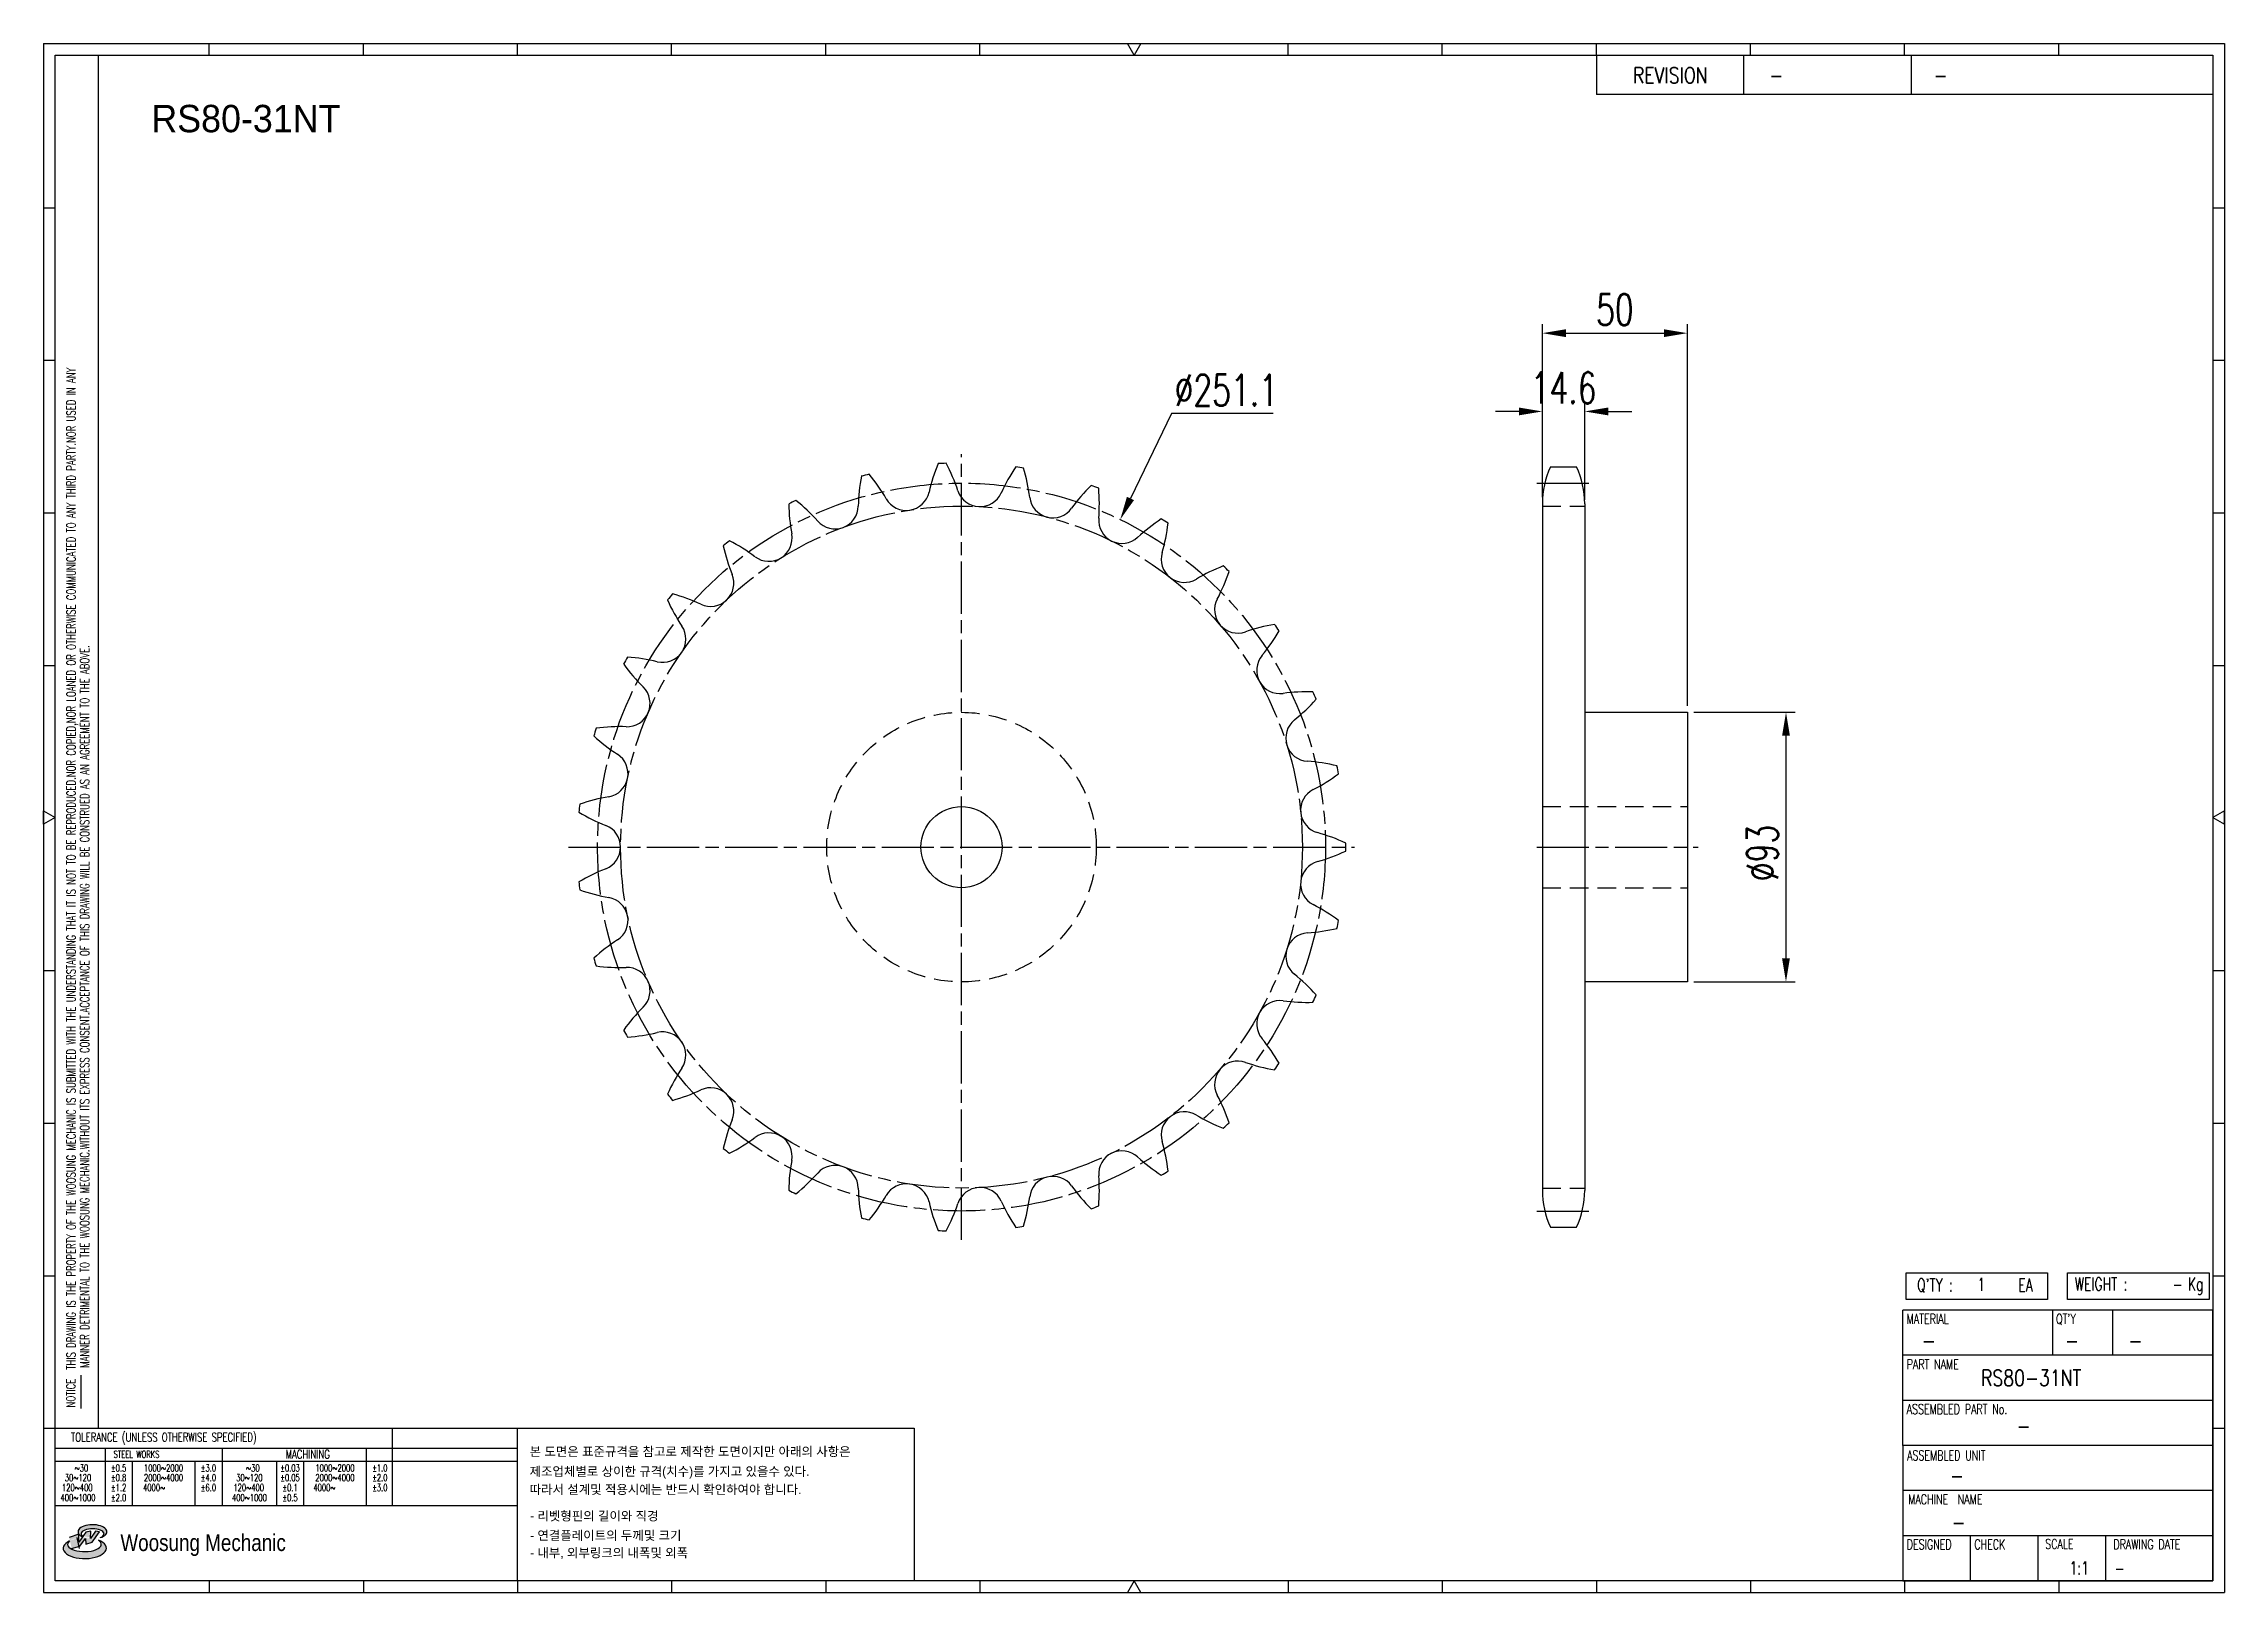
# Model space of a CAD drawing. Header units: millimetres. Extents: x 26966 to 27718, y 34 to 568.
import ezdxf
from ezdxf.enums import TextEntityAlignment as Align

# ---------------------------------------------------------------- set-up
doc = ezdxf.new("R2010")
doc.units = ezdxf.units.MM
for name, pattern in [('AM_ISO08W050', [18, 12, -1.5, 3, -1.5]), ('AM_ISO08W050x2', [9, 6, -0.75, 1.5, -0.75]), ('HIDDEN', [9.525, 6.35, -3.175])]:
    doc.linetypes.add(name, pattern=pattern)
doc.layers.get('Defpoints').update_dxf_attribs({"color": 80})
doc.layers.add('CL2', color=4, linetype='AM_ISO08W050', lineweight=25)
for name, color, linetype in [('HL', 2, 'HIDDEN'), ('LOGO', 7, 'Continuous'), ('S-DIM', 7, 'Continuous'), ('TITLE', 7, 'Continuous')]:
    doc.layers.add(name, color=color, linetype=linetype)
doc.styles.add('HAN', font='ROMANS.shx', dxfattribs={"width": 0.7, "bigfont": 'whgtxt.shx'})
doc.styles.add('HKD_ST2', font='romans.shx', dxfattribs={"width": 0.7, "height": 4, "bigfont": '@extfont2.shx'})
doc.styles.add('HSG', font='SIMPLEX.shx', dxfattribs={"width": 0.7, "bigfont": 'HSG.shx'})
doc.styles.add('MtXpl_', font='Gulim.ttf')
doc.styles.add('SLDTEXTSTYLE4', font='arial.ttf', dxfattribs={"width": 0.8})
doc.dimstyles.new('APP23', dxfattribs={"dimscale": 4.5, "dimtxt": 2.4, "dimasz": 1.8, "dimexe": 0.7, "dimexo": 0.5, "dimgap": 0.6, "dimtad": 1, "dimtoh": 1, "dimdec": 1, "dimrnd": 0.01, "dimzin": 9, "dimdsep": 46, "dimtxsty": 'HSG', "dimcen": 0, "dimclrd": 1, "dimclre": 1, "dimclrt": 256, "dimazin": 2, "dimtp": 1, "dimtm": 1, "dimtfac": 0.5, "dimtdec": 1, "dimtix": 1, "dimtofl": 0, "dimtmove": 0, "dimatfit": 3, "dimfxl": 0, "dimtvp": 1, "dimtolj": 2, "dimlwd": -1, "dimlwe": -1, "dimarcsym": 0})

# ---------------------------------------------------------------- blocks, each defined once
blk = doc.blocks.new('MASTER')
at = {"layer": 'LOGO'}
h = blk.add_hatch(color=10, dxfattribs=at)
h.paths.add_polyline_path([(1.544, 35.177), (1.554, 34.966), (1.779, 35.034), (2.054, 35.422), (1.908, 35.446), (1.728, 35.167), (1.741, 35.439), (1.547, 35.405), (1.292, 35.041), (1.295, 35.33), (0.943, 35.208), (1.03, 34.8), (1.336, 34.885)])
edge = h.paths.add_edge_path()
edge.add_ellipse((1.795, 35.421), major_axis=(-0.53, 0), ratio=0.487785, start_angle=122.36065, end_angle=403.39574)
edge.add_line((1.411, 35.244), (1.419, 35.261))
edge.add_ellipse((1.798, 35.344), major_axis=(-0.423, 0), ratio=0.444396, start_angle=131.58977, end_angle=386.19408, ccw=False)
edge = h.paths.add_edge_path()
edge.add_ellipse((1.512, 34.815), major_axis=(-0.793, 0), ratio=0.480113, start_angle=314.67633, end_angle=590.85213)
edge.add_ellipse((1.501, 34.958), major_axis=(-0.62, 0), ratio=0.43311, start_angle=331.7024, end_angle=574.42495, ccw=False)
at = {"color": 140}
for p, q in [((0, 90.118), (80.15, 90.118)), ((0, 90.118), (0, 33.191)), ((80.15, 90.118), (80.15, 33.191)), ((57.068, 89.693), (57.068, 88.246)), ((62.47, 89.693), (62.47, 88.246)), ((68.635, 89.693), (68.635, 88.246)), ((79.725, 88.246), (57.068, 88.246)), ((68.449, 43.961), (68.449, 44.936)), ((68.449, 44.936), (73.654, 44.936)), ((73.654, 44.936), (73.654, 43.961)), ((74.39, 43.961), (74.39, 44.936)), ((74.39, 44.936), (79.595, 44.936)), ((79.595, 44.936), (79.595, 43.961)), ((68.336, 38.59), (68.336, 43.563)), ((79.725, 43.563), (68.336, 43.563)), ((73.654, 43.961), (68.449, 43.961)), ((73.827, 43.563), (73.827, 41.905)), ((79.595, 43.961), (74.39, 43.961)), ((76.037, 43.563), (76.037, 41.905)), ((79.725, 38.59), (79.725, 43.563)), ((79.725, 41.905), (68.336, 41.905)), ((79.725, 40.248), (68.336, 40.248)), ((68.336, 38.59), (68.336, 33.616)), ((79.725, 38.59), (68.336, 38.59)), ((79.725, 33.616), (79.725, 38.59)), ((79.725, 36.932), (68.336, 36.932)), ((79.725, 35.274), (68.336, 35.274)), ((70.822, 33.616), (70.822, 35.274)), ((73.309, 33.616), (73.309, 35.274)), ((75.796, 33.616), (75.796, 35.274)), ((0, 33.191), (80.15, 33.191)), ((68.336, 33.616), (79.725, 33.616))]:
    blk.add_line(p, q, dxfattribs=at)
for p, q in [((6.089, 89.693), (6.089, 90.118)), ((11.753, 89.693), (11.753, 90.118)), ((17.418, 89.693), (17.418, 90.118)), ((23.082, 89.693), (23.082, 90.118)), ((28.746, 89.693), (28.746, 90.118)), ((34.411, 89.693), (34.411, 90.118)), ((45.739, 89.693), (45.739, 90.118)), ((51.404, 89.693), (51.404, 90.118)), ((57.068, 89.693), (57.068, 90.118)), ((62.732, 89.693), (62.732, 90.118)), ((68.397, 89.693), (68.397, 90.118)), ((74.061, 89.693), (74.061, 90.118)), ((0, 84.085), (0.425, 84.085)), ((79.725, 84.085), (80.15, 84.085)), ((0, 78.478), (0.425, 78.478)), ((79.725, 78.478), (80.15, 78.478)), ((0, 72.87), (0.425, 72.87)), ((79.725, 72.87), (80.15, 72.87)), ((0, 67.262), (0.425, 67.262)), ((79.725, 67.262), (80.15, 67.262)), ((0, 56.047), (0.425, 56.047)), ((79.725, 56.047), (80.15, 56.047)), ((0, 50.439), (0.425, 50.439)), ((79.725, 50.439), (80.15, 50.439)), ((0, 44.832), (0.425, 44.832)), ((79.725, 44.832), (80.15, 44.832)), ((1.377, 39.947), (1.377, 41.174)), ((0, 39.224), (0.425, 39.224)), ((79.725, 39.224), (80.15, 39.224)), ((6.089, 33.616), (6.089, 33.191)), ((11.753, 33.616), (11.753, 33.191)), ((17.418, 33.616), (17.418, 33.191)), ((23.082, 33.616), (23.082, 33.191)), ((28.746, 33.616), (28.746, 33.191)), ((34.411, 33.616), (34.411, 33.191)), ((45.739, 33.616), (45.739, 33.191)), ((51.404, 33.616), (51.404, 33.191)), ((57.068, 33.616), (57.068, 33.191)), ((62.732, 33.616), (62.732, 33.191)), ((68.397, 33.616), (68.397, 33.191)), ((74.061, 33.616), (74.061, 33.191))]:
    blk.add_line(p, q)
at = {"color": 2}
for p, q in [((2.017, 39.224), (2.017, 89.693)), ((0.425, 39.224), (17.418, 39.224)), ((0.425, 38.487), (17.418, 38.487)), ((2.257, 38.487), (2.257, 36.382)), ((6.557, 38.5), (6.557, 36.382)), ((11.857, 38.487), (11.857, 36.382)), ((12.816, 39.224), (12.816, 36.382)), ((17.418, 33.616), (17.418, 39.224)), ((0.425, 38.012), (17.418, 38.012)), ((3.257, 38.012), (3.257, 36.382)), ((5.557, 38.012), (5.557, 36.382)), ((8.557, 38.012), (8.557, 36.382)), ((9.557, 38.026), (9.557, 36.382)), ((0.425, 36.382), (17.418, 36.382))]:
    blk.add_line(p, q, dxfattribs=at)
for points in [[(40.075, 89.693), (39.83, 90.118), (40.32, 90.118)], [(0.425, 61.679), (0, 61.433), (0, 61.924)], [(79.725, 61.679), (80.15, 61.433), (80.15, 61.924)], [(40.075, 33.616), (39.83, 33.191), (40.32, 33.191)]]:
    blk.add_lwpolyline(points, close=True)
at = {"color": 140}
blk.add_lwpolyline([(0.425, 89.693), (79.725, 89.693), (79.725, 33.616), (0.425, 33.616)], close=True, dxfattribs=at)
at = {"layer": 'LOGO'}
for p, q in [((1.295, 35.33), (0.943, 35.208)), ((1.547, 35.405), (1.292, 35.041)), ((1.292, 35.041), (1.295, 35.33)), ((1.741, 35.439), (1.547, 35.405)), ((1.908, 35.446), (1.728, 35.167)), ((1.728, 35.167), (1.741, 35.439)), ((1.779, 35.034), (2.054, 35.422)), ((2.054, 35.422), (1.908, 35.446)), ((1.03, 34.8), (1.336, 34.885)), ((1.224, 35.208), (1.311, 34.8)), ((1.224, 35.208), (1.224, 35.208)), ((1.336, 34.885), (1.544, 35.177)), ((1.419, 35.261), (1.411, 35.244)), ((1.544, 35.177), (1.554, 34.966)), ((1.554, 34.966), (1.779, 35.034))]:
    blk.add_line(p, q, dxfattribs=at)
for centre, major_axis, ratio, start_param, end_param in [((1.795, 35.421), (-0.53, 0), 0.487785, 2.135596, 7.040584), ((1.798, 35.344), (-0.423, 0), 0.444396, 2.296675, 6.740358), ((1.512, 34.815), (-0.793, 0), 0.480113, 5.492138, 10.312315), ((1.501, 34.958), (-0.62, 0), 0.43311, 5.789299, 10.025607)]:
    blk.add_ellipse(centre, major_axis=major_axis, ratio=ratio, start_param=start_param, end_param=end_param, dxfattribs=at)
for s, height, style, width, p in [('REVISION', 0.5806, 'HAN', 0.8, (58.415, 88.664)), ('-', 0.581, 'HAN', 0.8, (63.426, 88.664)), ('-', 0.581, 'HAN', 0.8, (69.468, 88.664)), ("Q'TY : ", 0.4746, 'HKD_ST2', 0.7, (68.857, 44.253)), ('1', 0.475, 'HKD_ST2', 0.7, (71.071, 44.275)), ('EA', 0.4746, 'HKD_ST2', 0.7, (72.578, 44.253)), ('WEIGHT : ', 0.4746, 'HKD_ST2', 0.7, (74.65, 44.286)), ('Kg', 0.4746, 'HKD_ST2', 0.7, (78.807, 44.286)), ('-', 0.581, 'HAN', 0.8, (69.029, 42.157)), ('-', 0.581, 'HAN', 0.8, (74.289, 42.157)), ('-', 0.581, 'HAN', 0.8, (76.623, 42.157)), ('-', 0.581, 'HAN', 0.8, (72.515, 39.013)), ('-', 0.581, 'HAN', 0.8, (70.067, 37.189)), ('-', 0.581, 'HAN', 0.8, (70.126, 35.48)), ('1:1', 0.4746, 'HKD_ST2', 0.7, (74.458, 33.848)), ('-', 0.475, 'HKD_ST2', 0.7, (76.112, 33.837))]:
    blk.add_text(s, height=height, dxfattribs=dict(style=style, width=width)).set_placement(p)
at = {"color": 6, "style": 'HKD_ST2', "width": 0.7}
for s, p in [(' THIS DRAWING IS THE PROPERTY OF THE WOOSUNG MECHANIC IS SUBMITTED WITH THE UNDERSTANDING THAT IT IS NOT TO BE REPRODUCED.NOR COPIED,NOR LOANED OR OTHERWISE COMMUNICATED TO ANY THIRD PARTY.NOR USED IN ANY', (1.173, 41.217)), ('MANNER DETRIMENTAL TO THE WOOSUNG MECHANIC.WITHOUT ITS EXPRESS CONSENT.ACCEPTANCE OF THIS DRAWING WILL BE CONSTRUED AS AN AGREEMENT TO THE ABOVE.', (1.672, 41.447))]:
    blk.add_text(s, height=0.326266, rotation=90, dxfattribs=at).set_placement(p)
at = {"style": 'HKD_ST2', "width": 0.7}
blk.add_text('-', height=0.475, dxfattribs=at).set_placement((78.613, 44.286), align=Align.RIGHT)
at = {"color": 254, "style": 'HKD_ST2', "width": 0.7}
for s, height, p in [('MATERIAL', 0.3651, (68.474, 43.425)), ("QT'Y", 0.3651, (73.965, 43.425)), ('PART NAME', 0.3651, (68.474, 41.756)), ('ASSEMBLED PART No.', 0.36511, (68.474, 40.109)), ('ASSEMBLED UNIT', 0.36511, (68.49, 38.408)), ('MACHINE  NAME', 0.36511, (68.532, 36.794)), ('DESIGNED', 0.3651, (68.474, 35.136)), ('CHECK', 0.3651, (70.961, 35.136)), ('SCALE', 0.3651, (73.566, 35.153)), ('DRAWING DATE', 0.36511, (76.071, 35.141))]:
    blk.add_text(s, height=height, dxfattribs=at).set_placement(p, align=Align.TOP_LEFT)
at = {"style": 'HKD_ST2', "width": 0.7}
blk.add_text('NOTICE', height=0.3263, rotation=90, dxfattribs=at).set_placement((1.163, 39.988))
blk.add_text('TOLERANCE (UNLESS OTHERWISE SPECIFIED)', height=0.32627, dxfattribs=at).set_placement((4.417, 38.896), align=Align.MIDDLE_CENTER)
at = {"color": 4, "style": 'HKD_ST2', "width": 0.7}
for s, height, p in [('%%12630', 0.261, (1.389, 37.762)), ('1000%%1262000', 0.26101, (4.407, 37.762)), ('%%12630', 0.261, (7.689, 37.762)), ('1000%%1262000', 0.26101, (10.707, 37.762)), ('120%%126400', 0.26101, (1.237, 37.045)), ('30%%126120', 0.261, (1.263, 37.411)), ('4000%%126', 0.261, (4.061, 37.045)), ('2000%%1264000', 0.26101, (4.407, 37.411)), ('120%%126400', 0.26101, (7.537, 37.045)), ('30%%126120', 0.261, (7.563, 37.411)), ('4000%%126', 0.261, (10.321, 37.045)), ('2000%%1264000', 0.26101, (10.707, 37.411)), ('400%%1261000', 0.26101, (1.263, 36.67)), ('400%%1261000', 0.26101, (7.563, 36.67))]:
    blk.add_text(s, height=height, dxfattribs=at).set_placement(p, align=Align.MIDDLE_CENTER)
for s, height, p in [('%%P0.5', 0.261, (2.757, 37.762)), ('STEEL WORKS', 0.26101, (3.416, 38.268)), ('%%P3.0', 0.261, (6.057, 37.762)), ('%%P0.03', 0.261, (9.057, 37.762)), ('MACHINING', 0.3263, (9.707, 38.27)), ('%%P1.0', 0.261, (12.357, 37.762)), ('%%P0.8', 0.261, (2.757, 37.411)), ('%%P1.2', 0.261, (2.757, 37.045)), ('%%P4.0', 0.261, (6.057, 37.411)), ('%%P6.0', 0.261, (6.057, 37.045)), ('%%P0.05', 0.261, (9.057, 37.411)), ('%%P0.1', 0.261, (9.057, 37.045)), ('%%P2.0', 0.261, (12.357, 37.411)), ('%%P3.0', 0.261, (12.357, 37.045)), ('%%P2.0', 0.261, (2.757, 36.67)), ('%%P0.5', 0.261, (9.057, 36.67))]:
    blk.add_text(s, height=height, dxfattribs=at).set_placement(p, align=Align.MIDDLE)
at = {"color": 1, "style": 'SLDTEXTSTYLE4', "width": 0.8}
blk.add_text('Woosung Mechanic', height=0.61957, dxfattribs=at).set_placement((2.822, 34.711))
blk = doc.blocks.new('*D2')
at = {"layer": 'Defpoints', "color": 0, "transparency": 16777216}
for p in [(27532.53, 337.15), (27532.53, 244.15), (27566.55, 244.15)]:
    blk.add_point(p, dxfattribs=at)
at = {"layer": 'S-DIM', "color": 1, "transparency": 16777216}
for p, q in [((27534.78, 337.15), (27569.7, 337.15)), ((27566.55, 329.05), (27566.55, 252.25)), ((27534.78, 244.15), (27569.7, 244.15))]:
    blk.add_line(p, q, dxfattribs=at)
for points in [[(27565.2, 329.05), (27567.9, 329.05), (27566.55, 337.15)], [(27565.2, 252.25), (27567.9, 252.25), (27566.55, 244.15)]]:
    blk.add_solid(points, dxfattribs=at)
at = {"layer": 'S-DIM', "transparency": 16777216, "insert": (27558.45, 288.61), "char_height": 10.8, "attachment_point": 5, "rotation": 90, "style": 'HSG'}
blk.add_mtext('\\A2;%%c93', dxfattribs=at)
blk = doc.blocks.new('*D3')
at = {"layer": 'Defpoints', "color": 0, "transparency": 16777216}
for p in [(27497.13, 440.93), (27482.53, 409.09), (27497.13, 408.24)]:
    blk.add_point(p, dxfattribs=at)
at = {"layer": 'S-DIM', "color": 1, "transparency": 16777216}
for p, q in [((27482.53, 411.34), (27482.53, 444.08)), ((27497.13, 410.49), (27497.13, 444.08)), ((27474.43, 440.93), (27466.33, 440.93)), ((27505.23, 440.93), (27513.33, 440.93))]:
    blk.add_line(p, q, dxfattribs=at)
for points in [[(27474.43, 442.28), (27474.43, 439.58), (27482.53, 440.93)], [(27505.23, 442.28), (27505.23, 439.58), (27497.13, 440.93)]]:
    blk.add_solid(points, dxfattribs=at)
at = {"layer": 'S-DIM', "transparency": 16777216, "insert": (27489.83, 449.03), "char_height": 10.8, "attachment_point": 5, "style": 'HSG'}
blk.add_mtext('\\A2;14.6', dxfattribs=at)
blk = doc.blocks.new('*D4')
at = {"layer": 'Defpoints', "color": 0, "transparency": 16777216}
for p in [(27532.53, 467.93), (27482.53, 409.09), (27532.53, 337.15)]:
    blk.add_point(p, dxfattribs=at)
at = {"layer": 'S-DIM', "color": 1, "transparency": 16777216}
for p, q in [((27482.53, 411.34), (27482.53, 471.08)), ((27490.63, 467.93), (27524.43, 467.93)), ((27532.53, 339.4), (27532.53, 471.08))]:
    blk.add_line(p, q, dxfattribs=at)
for points in [[(27490.63, 469.28), (27490.63, 466.58), (27482.53, 467.93)], [(27524.43, 469.28), (27524.43, 466.58), (27532.53, 467.93)]]:
    blk.add_solid(points, dxfattribs=at)
at = {"layer": 'S-DIM', "transparency": 16777216, "insert": (27507.53, 476.03), "char_height": 10.8, "attachment_point": 5, "style": 'HSG'}
blk.add_mtext('\\A2;50', dxfattribs=at)
blk = doc.blocks.new('*D5')
at = {"layer": 'Defpoints', "color": 0, "transparency": 16777216}
for p in [(27336.92, 403.62), (27227.45, 177.68)]:
    blk.add_point(p, dxfattribs=at)
at = {"layer": 'S-DIM', "color": 1, "transparency": 16777216}
for p, q in [((27354.62, 440.16), (27340.45, 410.91)), ((27389.72, 440.16), (27354.62, 440.16))]:
    blk.add_line(p, q, dxfattribs=at)
blk.add_solid([(27339.24, 411.5), (27341.67, 410.32), (27336.92, 403.62)], dxfattribs=at)
at = {"layer": 'S-DIM', "transparency": 16777216, "insert": (27373.52, 448.26), "char_height": 10.8, "attachment_point": 5, "style": 'HSG'}
blk.add_mtext('\\A2;∅251.1', dxfattribs=at)

msp = doc.modelspace()

# ---------------------------------------------------------------- linework, layer by layer
for p, q in [((27485.33, 421.79), (27494.33, 421.79)), ((27482.53, 409.09), (27482.53, 172.21)), ((27497.13, 409.09), (27497.13, 172.21)), ((27497.13, 337.15), (27532.53, 337.15)), ((27532.53, 337.15), (27532.53, 244.15)), ((27532.53, 244.15), (27497.13, 244.15)), ((27485.33, 159.51), (27494.33, 159.51))]:
    msp.add_line(p, q)
at = {"color": 140}
msp.add_lwpolyline([(27129.05, 90.19), (27265.87, 90.19), (27265.87, 37.56), (27129.05, 37.56)], close=True, dxfattribs=at)
msp.add_circle((27282.18, 290.65), 14)
for centre, radius, start, end in [((27332.32, 399.18), 62.88, 157.82393, 167.25806), ((27282.18, 290.65), 132.51, 92.30351, 93.50295), ((27221.33, 393.55), 62.88, 18.54839, 27.98252), ((27353.14, 386.86), 62.88, 146.21103, 155.64516), ((27282.18, 290.65), 132.51, 80.6906, 81.89004), ((27243.28, 403.69), 62.88, 6.93548, 16.36962), ((27512.73, 409.09), 30.2, 155.13196, 180), ((27466.93, 409.09), 30.2, 0, 24.86804), ((27309.45, 407.05), 62.88, 169.43683, 178.87097), ((27282.18, 290.65), 132.51, 103.91641, 105.11585), ((27201.86, 379.19), 62.88, 30.16129, 39.59542), ((27371.06, 370.61), 62.88, 134.59812, 144.03226), ((27282.18, 290.65), 132.51, 69.0777, 70.27714), ((27266.84, 409.21), 62.88, 355.32258, 4.75672), ((27282.18, 290.65), 132.51, 115.52931, 116.72875), ((27285.46, 410.15), 62.88, 181.04974, 190.48387), ((27185.68, 361.21), 62.88, 41.77419, 51.20833), ((27238.56, 408.44), 8.02, 221.77419, 358.87097), ((27263.16, 414.81), 8.02, 210.16129, 347.25806), ((27288.55, 416.1), 8.02, 198.54839, 335.64516), ((27313.67, 412.25), 8.02, 186.93548, 324.03226), ((27215.74, 397.25), 8.02, 233.3871, 10.48387), ((27337.5, 403.43), 8.02, 175.32258, 312.41935), ((27385.33, 351.08), 62.88, 122.98522, 132.41935), ((27282.18, 290.65), 132.51, 57.4648, 58.66424), ((27291.02, 409.87), 62.88, 343.70968, 353.14381), ((27282.18, 290.65), 132.51, 127.14222, 128.34166), ((27261.34, 408.37), 62.88, 192.66264, 202.09677), ((27173.45, 340.34), 62.88, 53.3871, 62.82123), ((27359.07, 389.98), 8.02, 163.70968, 300.80645), ((27195.64, 381.69), 8.02, 245, 22.09677), ((27395.39, 329.08), 62.88, 111.37232, 120.80645), ((27314.83, 405.65), 62.88, 332.09677, 341.53091), ((27282.18, 290.65), 132.51, 45.85189, 47.05133), ((27282.18, 290.65), 132.51, 138.75512, 139.95456), ((27165.68, 317.43), 62.88, 65, 74.43413), ((27377.49, 372.47), 8.02, 152.09677, 289.19355), ((27238.07, 401.76), 62.88, 204.27554, 213.70968), ((27179.09, 362.41), 8.02, 256.6129, 33.70968), ((27400.8, 305.51), 62.88, 99.75941, 109.19355), ((27337.31, 396.73), 62.88, 320.48387, 329.91801), ((27282.18, 290.65), 132.51, 34.23899, 35.43843), ((27282.18, 290.65), 132.51, 150.36802, 151.56746), ((27216.61, 390.6), 62.88, 215.88845, 225.32258), ((27162.67, 293.43), 62.88, 76.6129, 86.04704), ((27392.01, 351.61), 8.02, 140.48387, 277.58065), ((27166.75, 340.19), 8.02, 268.22581, 45.32258), ((27401.37, 281.33), 62.88, 88.14651, 97.58065), ((27357.54, 383.46), 62.88, 308.87097, 318.3051), ((27282.18, 290.65), 132.51, 22.62609, 23.82553), ((27282.18, 290.65), 132.51, 161.98093, 163.18036), ((27164.56, 269.32), 62.88, 88.22581, 97.65994), ((27402.04, 328.25), 8.02, 128.87097, 265.96774), ((27197.83, 375.36), 62.88, 227.50135, 236.93548), ((27159.14, 315.94), 8.02, 279.83871, 56.93548), ((27397.05, 257.53), 62.88, 76.53361, 85.96774), ((27374.68, 366.39), 62.88, 297.25806, 306.6922), ((27282.18, 290.65), 132.51, 11.01318, 12.21262), ((27407.15, 303.36), 8.02, 117.25806, 254.35484), ((27282.18, 290.65), 132.51, 173.59383, 174.79327), ((27182.5, 356.64), 62.88, 239.11425, 248.54839), ((27171.26, 246.07), 62.88, 99.83871, 109.27284), ((27156.57, 290.65), 8.02, 291.45161, 68.54839), ((27388.03, 235.08), 62.88, 64.9207, 74.35484), ((27388.03, 346.22), 62.88, 285.64516, 295.0793), ((27282.18, 290.65), 132.51, 359.40028, 0.59972), ((27182.5, 224.66), 62.88, 111.45161, 120.88575), ((27282.18, 290.65), 132.51, 185.20673, 186.40617), ((27407.15, 277.94), 8.02, 105.64516, 242.74194), ((27171.26, 335.23), 62.88, 250.72716, 260.16129), ((27159.14, 265.36), 8.02, 303.06452, 80.16129), ((27374.68, 214.91), 62.88, 53.3078, 62.74194), ((27282.18, 290.65), 132.51, 347.78738, 348.98682), ((27197.83, 205.94), 62.88, 123.06452, 132.49865), ((27402.04, 253.05), 8.02, 94.03226, 231.12903), ((27397.05, 323.77), 62.88, 274.03226, 283.46639), ((27282.18, 290.65), 132.51, 196.81964, 198.01907), ((27164.56, 311.98), 62.88, 262.34006, 271.77419), ((27166.75, 241.11), 8.02, 314.67742, 91.77419), ((27357.54, 197.84), 62.88, 41.6949, 51.12903), ((27216.61, 190.7), 62.88, 134.67742, 144.11155), ((27392.01, 229.69), 8.02, 82.41935, 219.51613), ((27401.37, 299.97), 62.88, 262.41935, 271.85349), ((27282.18, 290.65), 132.51, 336.17447, 337.37391), ((27282.18, 290.65), 132.51, 208.43254, 209.63198), ((27162.67, 287.87), 62.88, 273.95296, 283.3871), ((27179.09, 218.89), 8.02, 326.29032, 103.3871), ((27337.31, 184.57), 62.88, 30.08199, 39.51613), ((27238.07, 179.54), 62.88, 146.29032, 155.72446), ((27377.49, 208.83), 8.02, 70.80645, 207.90323), ((27400.8, 275.79), 62.88, 250.80645, 260.24059), ((27282.18, 290.65), 132.51, 324.56157, 325.76101), ((27282.18, 290.65), 132.51, 220.04544, 221.24488), ((27165.68, 263.87), 62.88, 285.56587, 295), ((27195.64, 199.61), 8.02, 337.90323, 115), ((27314.83, 175.65), 62.88, 18.46909, 27.90323), ((27261.34, 172.93), 62.88, 157.90323, 167.33736), ((27359.07, 191.32), 8.02, 59.19355, 196.29032), ((27395.39, 252.22), 62.88, 239.19355, 248.62768), ((27282.18, 290.65), 132.51, 312.94867, 314.14811), ((27173.45, 240.96), 62.88, 297.17877, 306.6129), ((27215.74, 184.05), 8.02, 349.51613, 126.6129), ((27291.02, 171.43), 62.88, 6.85619, 16.29032), ((27282.18, 290.65), 132.51, 231.65834, 232.85778), ((27285.46, 171.15), 62.88, 169.51613, 178.95026), ((27238.56, 172.86), 8.02, 1.12903, 138.22581), ((27337.5, 177.87), 8.02, 47.58065, 184.67742), ((27385.33, 230.22), 62.88, 227.58065, 237.01478), ((27185.68, 220.09), 62.88, 308.79167, 318.22581), ((27309.45, 174.25), 62.88, 181.12903, 190.56317), ((27263.16, 166.49), 8.02, 12.74194, 149.83871), ((27288.55, 165.2), 8.02, 24.35484, 161.45161), ((27313.67, 169.05), 8.02, 35.96774, 173.06452), ((27371.06, 210.69), 62.88, 215.96774, 225.40188), ((27266.84, 172.09), 62.88, 355.24328, 4.67742), ((27282.18, 290.65), 132.51, 301.33576, 302.5352), ((27282.18, 290.65), 132.51, 243.27125, 244.47069), ((27201.86, 202.11), 62.88, 320.40458, 329.83871), ((27332.32, 182.12), 62.88, 192.74194, 202.17607), ((27221.33, 187.75), 62.88, 332.01748, 341.45161), ((27353.14, 194.44), 62.88, 204.35484, 213.78897), ((27243.28, 177.61), 62.88, 343.63038, 353.06452), ((27282.18, 290.65), 132.51, 289.72286, 290.9223), ((27512.73, 172.21), 30.2, 180, 204.86804), ((27466.93, 172.21), 30.2, 335.13196, 0), ((27282.18, 290.65), 132.51, 254.88415, 256.08359), ((27282.18, 290.65), 132.51, 266.49705, 267.69649), ((27282.18, 290.65), 132.51, 278.10996, 279.3094)]:
    msp.add_arc(centre, radius, start, end)
at = {"layer": 'CL2', "linetype": 'AM_ISO08W050x2', "ltscale": 3}
for p, q in [((27282.18, 155.14), (27282.18, 426.16)), ((27480.59, 416.18), (27499.07, 416.18)), ((27146.68, 290.65), (27417.69, 290.65)), ((27480.59, 290.65), (27536.25, 290.65)), ((27480.59, 165.12), (27499.07, 165.12))]:
    msp.add_line(p, q, dxfattribs=at)
for radius in [125.53, 117.59]:
    msp.add_circle((27282.18, 290.65), radius, dxfattribs=at)
at = {"layer": 'HL', "linetype": 'HIDDEN'}
for p, q in [((27482.53, 408.24), (27497.13, 408.24)), ((27482.53, 304.65), (27532.53, 304.65)), ((27482.53, 276.65), (27532.53, 276.65)), ((27482.53, 173.06), (27497.13, 173.06))]:
    msp.add_line(p, q, dxfattribs=at)
msp.add_circle((27282.18, 290.65), 46.5, dxfattribs=at)

# ---------------------------------------------------------------- block references
at = {"color": 140, "xscale": 9.384517237515507, "yscale": 9.384517237515507, "zscale": 9.384517237515507}
msp.add_blockref('MASTER', (26965.59, -277.91), dxfattribs=at)

# ---------------------------------------------------------------- texts
at = {"style": 'HAN', "width": 0.8}
msp.add_text('RS80-31NT', height=5.449, dxfattribs=at).set_placement((27633.83, 104.84))
at = {"color": 140, "style": 'MtXpl_'}
for s, p in [('본 도면은 표준규격을 참고로 제작한 도면이지만 아래의 사항은', (27133.21, 80.6)), ('제조업체별로 상이한 규격(치수)를 가지고 있을수 있다.', (27133.21, 73.75)), ('따라서 설계및 적용시에는 반드시 확인하여야 합니다.', (27133.21, 67.51)), ('- 리벳형핀의 길이와 직경', (27133.38, 58.37)), ('- 연결플레이트의 두께및 크기', (27133.38, 51.67)), ('- 내부, 외부링크의 내폭및 외폭', (27133.38, 45.66))]:
    msp.add_text(s, height=3.148, dxfattribs=at).set_placement(p)
at = {"layer": 'TITLE', "color": 254, "style": 'MtXpl_'}
msp.add_text('RS80-31NT', height=9.444, dxfattribs=at).set_placement((27002.75, 537.23))

# ---------------------------------------------------------------- dimensions: what is measured, and where the dimension line sits
at = {"layer": 'S-DIM'}
dim = msp.add_linear_dim(base=(27532.53, 467.93), p1=(27482.53, 409.09), p2=(27532.53, 337.15), dimstyle='APP23', dxfattribs=at)
dim.commit()
dim.dimension.update_dxf_attribs({"geometry": '*D4', "text_midpoint": (27507.53, 476.03)})
dim = msp.add_diameter_dim_2p(p1=(27227.45, 177.68), p2=(27336.92, 403.62), dimstyle='APP23', dxfattribs=at)
dim.commit()
dim.dimension.update_dxf_attribs({"geometry": '*D5', "text_midpoint": (27373.52, 440.16), "dimtype": 131})
dim = msp.add_linear_dim(base=(27497.13, 440.93), p1=(27482.53, 409.09), p2=(27497.13, 408.24), dimstyle='APP23', dxfattribs=at)
dim.commit()
dim.dimension.update_dxf_attribs({"geometry": '*D3', "text_midpoint": (27489.83, 440.93), "dimtype": 128})
dim = msp.add_linear_dim(base=(27566.55, 244.15), p1=(27532.53, 337.15), p2=(27532.53, 244.15), angle=90, text='%%c<>', dimstyle='APP23', dxfattribs=at)
dim.commit()
dim.dimension.update_dxf_attribs({"geometry": '*D2', "text_midpoint": (27566.55, 288.61), "dimtype": 128})

doc.saveas('drawing.dxf')
